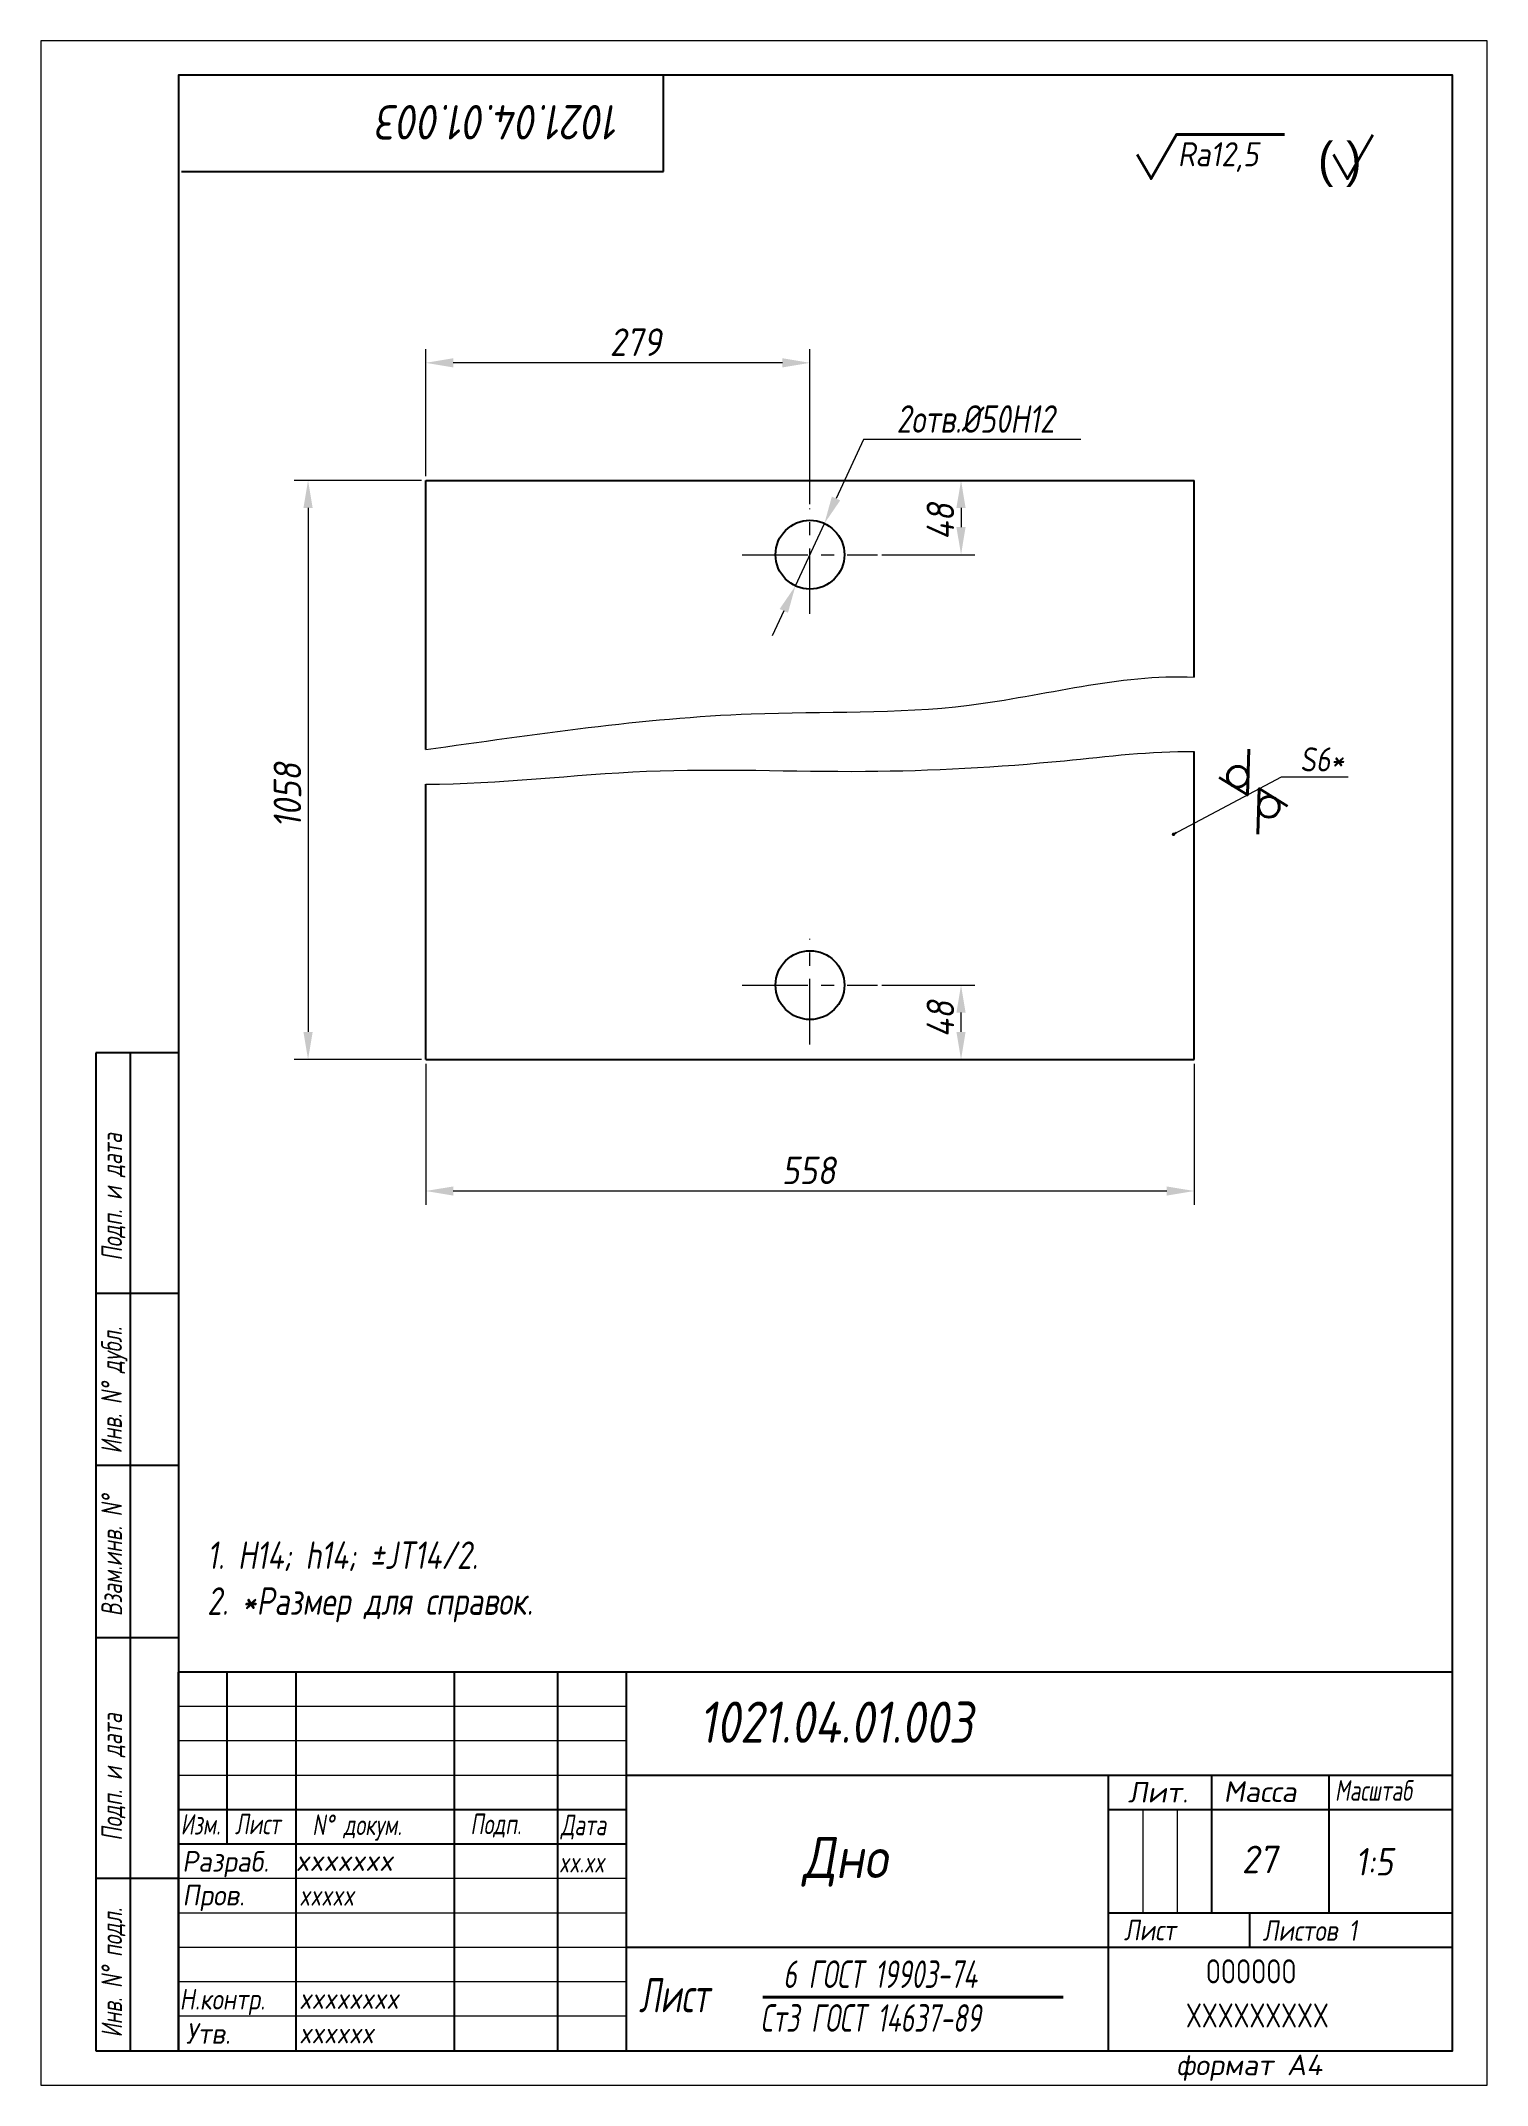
# Model space of a CAD drawing. Header units: millimetres. Extents: x 3231 to 3441, y -260 to 37.
import ezdxf

# ---------------------------------------------------------------- set-up
doc = ezdxf.new("R2010")
doc.units = ezdxf.units.MM
doc.linetypes.add('CENTER', pattern=[50.8, 31.75, -6.35, 6.35, -6.35])
for name, color, linetype, lineweight in [('Ax', 1, 'CENTER', 18), ('Dim', 3, 'Continuous', 40), ('Slim', 8, 'Continuous', 18), ('Text', 2, 'Continuous', 40), ('Wide', 31, 'Continuous', 60)]:
    doc.layers.add(name, color=color, linetype=linetype, lineweight=lineweight)
doc.styles.add('курсив', font='romans.shx', dxfattribs={"oblique": 10})
doc.styles.add('курсив 0_75', font='romans.shx', dxfattribs={"width": 0.75, "oblique": 10})
doc.styles.add('курсив 0_85', font='romans.shx', dxfattribs={"width": 0.85, "oblique": 10})
doc.dimstyles.new('L.Dot', dxfattribs={"dimtxt": 4, "dimasz": 0.5, "dimexe": 2, "dimexo": 0.625, "dimgap": 1, "dimtad": 1, "dimtoh": 1, "dimlfac": 5, "dimtxsty": 'курсив 0_85', "dimcen": 0, "dimadec": 1, "dimazin": 0, "dimtp": 0.0165, "dimtm": 0.0075, "dimtfac": 1, "dimtmove": 0, "dimatfit": 3, "dimldrblk": 'DOT', "dimfxl": 1, "dimlwd": 18, "dimlwe": 18, "dimarcsym": 0})
doc.dimstyles.new('к1_1св', dxfattribs={"dimtxt": 4, "dimasz": 4, "dimexe": 2, "dimexo": 0.625, "dimgap": 1, "dimtad": 1, "dimtoh": 1, "dimtxsty": 'курсив 0_75', "dimcen": 0, "dimadec": 0, "dimazin": 0, "dimtfac": 1, "dimtmove": 0, "dimatfit": 3, "dimldrblk": 'DOTSMALL', "dimfxl": 1, "dimlwd": 18, "dimlwe": 18, "dimarcsym": 0})
doc.dimstyles.new('к1_5', dxfattribs={"dimtxt": 4, "dimasz": 4, "dimexe": 2, "dimexo": 0.625, "dimgap": 1, "dimtad": 1, "dimlfac": 5, "dimtxsty": 'курсив 0_85', "dimcen": 0, "dimadec": 1, "dimazin": 0, "dimtp": 0.0165, "dimtm": 0.0075, "dimtfac": 1, "dimtmove": 0, "dimatfit": 3, "dimldrblk": 'DOTSMALL', "dimfxl": 1, "dimlwd": 18, "dimlwe": 18, "dimarcsym": 0})

# ---------------------------------------------------------------- blocks, each defined once
blk = doc.blocks.new('*D63')
at = {"layer": 'Defpoints', "color": 0, "transparency": 16777216}
for p in [(3286.51, -111.02), (3398.11, -111.02), (3398.11, -130.13)]:
    blk.add_point(p, dxfattribs=at)
at = {"layer": 'Dim', "color": 0, "lineweight": 18, "transparency": 16777216}
for p, q in [((3286.51, -111.64), (3286.51, -132.13)), ((3398.11, -111.64), (3398.11, -132.13)), ((3290.51, -130.13), (3394.11, -130.13))]:
    blk.add_line(p, q, dxfattribs=at)
at = {"layer": 'Dim', "color": 0, "transparency": 16777216}
for points in [[(3290.51, -129.47), (3290.51, -130.8), (3286.51, -130.13)], [(3394.11, -129.47), (3394.11, -130.8), (3398.11, -130.13)]]:
    blk.add_solid(points, dxfattribs=at)
at = {"layer": 'Dim', "color": 0, "transparency": 16777216, "insert": (3342.14, -127.13), "char_height": 4, "attachment_point": 5, "style": 'курсив 0_85'}
blk.add_mtext('558', dxfattribs=at)
blk = doc.blocks.new('_DotSmall')
at = {"color": 0, "linetype": 'ByBlock', "const_width": 0.5}
blk.add_lwpolyline([(-122670.927, 17467.939, 1), (-122670.802, 17467.939, 1)], format="xyb", close=True, dxfattribs=at)
blk = doc.blocks.new('*D64')
at = {"layer": 'Defpoints', "color": 0, "transparency": 16777216}
for p in [(3286.51, -26.88), (3269.43, -111.02), (3286.51, -111.02)]:
    blk.add_point(p, dxfattribs=at)
at = {"layer": 'Dim', "color": 0, "lineweight": 18, "transparency": 16777216}
for p, q in [((3285.88, -26.88), (3267.43, -26.88)), ((3269.43, -30.88), (3269.43, -107.02)), ((3285.88, -111.02), (3267.43, -111.02))]:
    blk.add_line(p, q, dxfattribs=at)
at = {"layer": 'Dim', "color": 0, "transparency": 16777216}
for points in [[(3268.76, -30.88), (3270.1, -30.88), (3269.43, -26.88)], [(3268.76, -107.02), (3270.1, -107.02), (3269.43, -111.02)]]:
    blk.add_solid(points, dxfattribs=at)
at = {"layer": 'Dim', "color": 0, "transparency": 16777216, "insert": (3266.43, -72.64), "char_height": 4, "attachment_point": 5, "rotation": 90, "style": 'курсив 0_85'}
blk.add_mtext('1058', dxfattribs=at)
blk = doc.blocks.new('*D331')
at = {"layer": 'Defpoints', "color": 0, "transparency": 16777216}
for p in [(3286.51, -26.88), (3352.13, -37.68), (3364.25, -37.68)]:
    blk.add_point(p, dxfattribs=at)
at = {"layer": 'Dim', "color": 0, "lineweight": 18, "transparency": 16777216}
for p, q in [((3287.13, -26.88), (3366.25, -26.88)), ((3364.25, -30.88), (3364.25, -33.68)), ((3352.76, -37.68), (3366.25, -37.68))]:
    blk.add_line(p, q, dxfattribs=at)
at = {"layer": 'Dim', "color": 0, "transparency": 16777216}
for points in [[(3363.58, -30.88), (3364.91, -30.88), (3364.25, -26.88)], [(3363.58, -33.68), (3364.91, -33.68), (3364.25, -37.68)]]:
    blk.add_solid(points, dxfattribs=at)
at = {"layer": 'Dim', "color": 0, "transparency": 16777216, "insert": (3361.25, -32.86), "char_height": 4, "attachment_point": 5, "rotation": 90, "style": 'курсив 0_85'}
blk.add_mtext('48', dxfattribs=at)
blk = doc.blocks.new('*D332')
at = {"layer": 'Defpoints', "color": 0, "transparency": 16777216}
for p in [(3352.13, -100.22), (3364.25, -100.22), (3286.51, -111.02)]:
    blk.add_point(p, dxfattribs=at)
at = {"layer": 'Dim', "color": 0, "lineweight": 18, "transparency": 16777216}
for p, q in [((3352.76, -100.22), (3366.25, -100.22)), ((3364.25, -107.02), (3364.25, -104.22)), ((3287.13, -111.02), (3366.25, -111.02))]:
    blk.add_line(p, q, dxfattribs=at)
at = {"layer": 'Dim', "color": 0, "transparency": 16777216}
for points in [[(3363.58, -104.22), (3364.91, -104.22), (3364.25, -100.22)], [(3363.58, -107.02), (3364.91, -107.02), (3364.25, -111.02)]]:
    blk.add_solid(points, dxfattribs=at)
at = {"layer": 'Dim', "color": 0, "transparency": 16777216, "insert": (3361.25, -105.15), "char_height": 4, "attachment_point": 5, "rotation": 90, "style": 'курсив 0_85'}
blk.add_mtext('48', dxfattribs=at)
blk = doc.blocks.new('*D333')
at = {"layer": 'Defpoints', "color": 0, "transparency": 16777216}
for p in [(3344.41, -33.15), (3340.2, -42.22)]:
    blk.add_point(p, dxfattribs=at)
at = {"layer": 'Dim', "color": 0, "lineweight": 18, "transparency": 16777216}
for p, q in [((3350.07, -20.97), (3346.1, -29.52)), ((3381.64, -20.97), (3350.07, -20.97)), ((3340.2, -42.22), (3344.41, -33.15)), ((3338.52, -45.85), (3336.84, -49.48))]:
    blk.add_line(p, q, dxfattribs=at)
at = {"layer": 'Dim', "color": 0, "transparency": 16777216}
for points in [[(3345.49, -29.24), (3346.7, -29.8), (3344.41, -33.15)], [(3337.91, -45.57), (3339.12, -46.13), (3340.2, -42.22)]]:
    blk.add_solid(points, dxfattribs=at)
at = {"layer": 'Dim', "color": 0, "transparency": 16777216, "insert": (3366.35, -17.97), "char_height": 4, "attachment_point": 5, "style": 'курсив 0_75'}
blk.add_mtext('2отв.%%c50H12', dxfattribs=at)
blk = doc.blocks.new('_Dot')
at = {"color": 0, "linetype": 'ByBlock', "lineweight": -2}
blk.add_line((-0.5, 0), (-1, 0), dxfattribs=at)
at = {"color": 0, "linetype": 'ByBlock', "const_width": 0.5}
blk.add_lwpolyline([(-0.25, 0, 1), (0.25, 0, 1)], format="xyb", close=True, dxfattribs=at)
blk = doc.blocks.new('*D334')
at = {"layer": 'Defpoints', "color": 0, "transparency": 16777216}
for p in [(3286.51, -9.81), (3286.51, -26.88), (3342.31, -30.97)]:
    blk.add_point(p, dxfattribs=at)
at = {"layer": 'Dim', "color": 0, "lineweight": 18, "transparency": 16777216}
for p, q in [((3286.51, -26.26), (3286.51, -7.81)), ((3342.31, -30.34), (3342.31, -7.81)), ((3338.31, -9.81), (3290.51, -9.81))]:
    blk.add_line(p, q, dxfattribs=at)
at = {"layer": 'Dim', "color": 0, "transparency": 16777216}
for points in [[(3290.51, -9.14), (3290.51, -10.48), (3286.51, -9.81)], [(3338.31, -9.14), (3338.31, -10.48), (3342.31, -9.81)]]:
    blk.add_solid(points, dxfattribs=at)
at = {"layer": 'Dim', "color": 0, "transparency": 16777216, "insert": (3316.99, -6.81), "char_height": 4, "attachment_point": 5, "style": 'курсив 0_85'}
blk.add_mtext('279', dxfattribs=at)

msp = doc.modelspace()

# ---------------------------------------------------------------- linework, layer by layer
for p, q in [((3321.0502, 17.9723), (3321.0502, 31.9723)), ((3251.0502, 17.9723), (3321.0502, 17.9723)), ((3286.5085, -26.8834), (3398.1085, -26.8834)), ((3286.5085, -65.9937), (3286.5085, -26.8834)), ((3398.1085, -55.4602), (3398.1085, -26.8834)), ((3398.1085, -111.0162), (3398.1085, -66.2858)), ((3286.5085, -111.0162), (3286.5085, -71.0284)), ((3250.6375, -110.0338), (3238.6375, -110.0338)), ((3238.6375, -110.0338), (3238.6375, -255.0338)), ((3243.638, -254.9635), (3243.638, -110.0338)), ((3286.5085, -111.0162), (3398.1085, -111.0162)), ((3250.5681, -145.0336), (3238.6375, -145.035)), ((3250.551, -170.0336), (3238.6375, -170.0332)), ((3250.6375, -195.0334), (3238.6375, -195.0314)), ((3250.6375, -255.0338), (3250.6375, -200.0338)), ((3435.6375, -200.0338), (3250.6375, -200.0338)), ((3257.6375, -200.0338), (3257.6375, -225.0338)), ((3267.6375, -200.0338), (3267.6375, -255.0338)), ((3290.6375, -200.0338), (3290.6375, -255.0338)), ((3305.6375, -200.0338), (3305.6375, -255.0338)), ((3315.6375, -200.0338), (3315.6375, -255.0338)), ((3385.6375, -215.0338), (3315.6375, -215.0338)), ((3385.6375, -215.0338), (3385.6375, -255.0338)), ((3435.6375, -215.0338), (3385.6375, -215.0338)), ((3400.6375, -215.0338), (3400.6375, -235.0338)), ((3417.6375, -215.0338), (3417.6375, -235.0338)), ((3315.6375, -220.0338), (3250.6375, -220.0338)), ((3435.6375, -220.0338), (3385.6375, -220.0338)), ((3315.6375, -225.0338), (3250.6375, -225.0338)), ((3250.6375, -230.0343), (3238.6375, -230.0343)), ((3435.6375, -235.0338), (3385.6375, -235.0338)), ((3406.142, -235.0338), (3406.142, -240.0338)), ((3385.6375, -240.0338), (3315.6375, -240.0338)), ((3435.6375, -240.0338), (3385.6375, -240.0338)), ((3238.6375, -255.0338), (3250.6375, -255.0338))]:
    msp.add_line(p, q)
msp.add_lwpolyline([(3250.6375, -255.0338), (3435.6375, -255.0338), (3435.6375, 31.9662), (3250.6375, 31.9662)], close=True)
for centre in [(3342.3085, -37.6834), (3342.3085, -100.2162)]:
    msp.add_circle(centre, 5)
at = {"layer": 'Ax', "ltscale": 0.3}
for p, q in [((3342.3085, -46.2937), (3342.3085, -30.9655)), ((3332.4849, -37.6834), (3352.132, -37.6834)), ((3342.3085, -108.8266), (3342.3085, -93.4984)), ((3332.4849, -100.2162), (3352.132, -100.2162))]:
    msp.add_line(p, q, dxfattribs=at)
at = {"layer": 'Slim'}
for p, q in [((3315.6375, -205.0338), (3250.6375, -205.0338)), ((3315.6375, -210.0338), (3250.6375, -210.0338)), ((3315.6375, -215.0338), (3250.6375, -215.0338)), ((3390.6375, -220.0338), (3390.6375, -235.0338)), ((3395.6375, -220.0338), (3395.6375, -235.0338)), ((3315.6375, -230.0338), (3250.6375, -230.0338)), ((3315.6375, -235.0338), (3250.6375, -235.0338)), ((3315.6375, -240.0338), (3250.6375, -240.0338)), ((3315.6375, -245.0338), (3250.6375, -245.0338)), ((3315.6375, -250.0338), (3250.6375, -250.0338))]:
    msp.add_line(p, q, dxfattribs=at)
msp.add_lwpolyline([(3230.6375, -260.0338), (3440.6375, -260.0338), (3440.6375, 36.9662), (3230.6375, 36.9662)], close=True, dxfattribs=at)
for points, knots in [([(3286.5085, -65.9937), (3302.2169, -63.8223), (3328.4133, -59.775), (3365.9563, -61.286), (3387.1344, -54.9851), (3398.1085, -55.4602)], [0, 0, 0, 0, 47.57327006, 79.21018812, 112.16326714, 112.16326714, 112.16326714, 112.16326714]), ([(3286.5085, -71.0284), (3297.2163, -71.0284), (3318.434, -68.1936), (3349.4228, -69.6817), (3375.9301, -68.2112), (3391.8106, -66.1907), (3398.1085, -66.2858)], [0, 0, 0, 0, 32.12362028, 63.89888278, 92.84675994, 111.7423818, 111.7423818, 111.7423818, 111.7423818])]:
    msp.add_open_spline(points, degree=3, knots=knots, dxfattribs=at)
at = {"layer": 'Text', "ltscale": 6}
msp.add_line((3335.4611, -247.2759), (3379.066, -247.2694), dxfattribs=at)
at = {"layer": 'Text'}
for points in [[(3389.8263, 20.4797), (3391.8531, 16.9691), (3395.5324, 23.3419), (3411.1956, 23.3419)], [(3418.3291, 20.4362), (3420.3559, 16.9256), (3424.0352, 23.2984)], [(3401.7459, -70.0337), (3405.8378, -72.5845), (3406.0632, -65.9465)], [(3411.6426, -74.2226), (3407.5508, -71.6718), (3407.3253, -78.3098)]]:
    msp.add_lwpolyline(points, dxfattribs=at)
for centre in [(3404.4271, -69.9368), (3408.9615, -74.3194)]:
    msp.add_circle(centre, 1.5, dxfattribs=at)

# ---------------------------------------------------------------- texts
at = {"layer": 'Text', "oblique": 10}
for s, height, rotation, style, width, p in [('1021.04.01.003', 5, 180, 'курсив', 0.85, (3314.802, 27.649)), ('Подп. и дата', 3, 90, 'курсив 0_75', 0.7, (3242.4274, -140.2507)), ('Инв. N%%D дубл.', 3, 90, 'курсив 0_75', 0.7, (3242.3937, -168.2867)), ('Взам.инв. N%%D', 3, 90, 'курсив 0_75', 0.7, (3242.4274, -191.9126)), ('Подп. и дата', 3, 90, 'курсив 0_75', 0.7, (3242.4274, -224.5379)), ('Инв. N%%D подл.', 3, 90, 'курсив 0_75', 0.7, (3242.4274, -253.1106))]:
    msp.add_text(s, height=height, rotation=rotation, dxfattribs=dict(at, style=style, width=width)).set_placement(p)
for s, height, style, width, p in [('Ra12,5', 3.5, 'курсив 0_85', 0.85, (3395.7252, 18.7504)), ('S6*', 3.5, 'курсив', 0.8, (3413.4617, -69.1763)), ('1021.04.01.003', 6, 'курсив', 0.8, (3326.2183, -210.3028)), ('Масштаб', 3, 'курсив', 0.7, (3418.5341, -218.7209)), ('Изм.', 3, 'курсив', 0.7, (3250.9161, -223.6386)), ('Лист', 3, 'курсив', 0.7, (3258.8168, -223.5904)), ('N%%D докум.', 3, 'курсив', 0.7, (3270.0454, -223.711)), ('Подп.', 3, 'курсив', 0.7, (3292.9856, -223.5904)), ('Дата', 3, 'курсив', 0.7, (3306.1302, -223.7288)), ('Дно', 6, 'курсив 0_85', 0.85, (3341.2376, -229.9627)), ('27', 4, 'курсив', 0.9, (3405.0135, -229.2451)), ('1:5', 4, 'курсив 0_85', 0.85, (3421.4926, -229.5785)), ('Разраб.', 3, 'курсив', 0.9, (3251.1511, -229.0283)), ('Пров.', 3, 'курсив', 0.9, (3251.177, -233.9329)), ('xxxxx', 3, 'курсив', 0.75, (3268.1429, -233.9547)), ('Лист ', 3, 'курсив', 0.8, (3387.9001, -239.0027)), ('Листов 1', 3, 'курсив', 0.8, (3408.0463, -239.0663)), (' 6 ГОСТ 19903-74', 4, 'курсив 0_75', 0.65, (3336.6837, -245.9201)), ('Н.контр.', 3, 'курсив', 0.8, (3250.7677, -249.0519)), ('Лист', 5, 'курсив 0_75', 0.65, (3317.4847, -249.4563)), ('xxxxxxxx', 3, 'курсив 0_85', 0.85, (3268.1429, -248.9547)), ('Ст3 ГОСТ 14637-89', 4, 'курсив 0_75', 0.65, (3335.1191, -252.277)), ('Утв.', 3, 'курсив', 0.9, (3251.6986, -254.0301)), ('xxxxxx', 3, 'курсив 0_85', 0.85, (3268.1429, -253.9547))]:
    msp.add_text(s, height=height, dxfattribs=dict(at, style=style, width=width)).set_placement(p)
at = {"layer": 'Text'}
msp.add_text('( )', height=5, dxfattribs=at).set_placement((3416.0862, 17.2543))
at = {"layer": 'Text', "style": 'курсив', "oblique": 10}
for s, p in [('Лит.', (3388.4811, -218.9735)), ('Масса', (3402.3744, -218.8883)), ('формат А4', (3395.4949, -258.5992))]:
    msp.add_text(s, height=3, dxfattribs=at).set_placement(p)
at = {"layer": 'Text', "ltscale": 0.8, "style": 'курсив', "oblique": 10}
for s, width, p in [('xxxxxxx', 0.95, (3267.6375, -228.9107)), ('xx.xx', 0.7, (3305.8637, -229.1408))]:
    msp.add_text(s, height=3, dxfattribs=dict(at, width=width)).set_placement(p)
at = {"layer": 'Text', "ltscale": 6, "insert": (3254.7754, -181.0419), "char_height": 4, "width": 177.752582, "attachment_point": 1, "style": 'курсив 0_75'}
msp.add_mtext('1. H14; h14; %%PJT14/2.\\P2. *Размер для справок.', dxfattribs=at)
at = {"layer": 'Wide', "lineweight": 50, "style": 'курсив', "width": 0.7}
for s, p in [('OOOOOO', (3399.7892, -245.2537)), ('XXXXXXXXX', (3396.9158, -251.6635))]:
    msp.add_text(s, height=3.5, dxfattribs=at).set_placement(p)

# ---------------------------------------------------------------- dimensions: what is measured, and where the dimension line sits
at = {"layer": 'Dim'}
for base, p1, p2, picture, middle in [((3286.5085, -9.8098), (3342.3085, -30.9655), (3286.5085, -26.8834), '*D334', (3316.9877, -9.8098)), ((3398.1085, -130.1328), (3286.5085, -111.0162), (3398.1085, -111.0162), '*D63', (3342.1389, -130.1328))]:
    dim = msp.add_linear_dim(base=base, p1=p1, p2=p2, dimstyle='к1_5', dxfattribs=at)
    dim.commit()
    dim.dimension.update_dxf_attribs({"geometry": picture, "text_midpoint": middle, "dimtype": 160})
dim = msp.add_diameter_dim_2p(p1=(3340.2035, -42.2187), p2=(3344.4135, -33.1481), text='2отв.%%c50H12', dimstyle='к1_1св', dxfattribs=at)
dim.commit()
dim.dimension.update_dxf_attribs({"geometry": '*D333', "text_midpoint": (3366.353, -20.9664), "dimtype": 163})
for base, p1, p2, text, picture, middle in [((3269.4304, -111.0162), (3286.5085, -26.8834), (3286.5085, -111.0162), '1058', '*D64', (3269.4304, -72.6363)), ((3364.2463, -37.6834), (3286.5085, -26.8834), (3352.132, -37.6834), '48', '*D331', (3364.2463, -32.8633)), ((3364.2463, -100.2162), (3286.5085, -111.0162), (3352.132, -100.2162), '48', '*D332', (3364.2463, -105.1467))]:
    dim = msp.add_linear_dim(base=base, p1=p1, p2=p2, angle=90, text=text, dimstyle='к1_5', dxfattribs=at)
    dim.commit()
    dim.dimension.update_dxf_attribs({"geometry": picture, "text_midpoint": middle, "dimtype": 160})

# ---------------------------------------------------------------- leaders
msp.add_leader([(3395.1021, -78.3045), (3410.7748, -69.954), (3420.4818, -69.954)], dimstyle='L.Dot', override={"dimgap": 1, "dimtad": 0}, dxfattribs=at)

doc.saveas('drawing.dxf')
